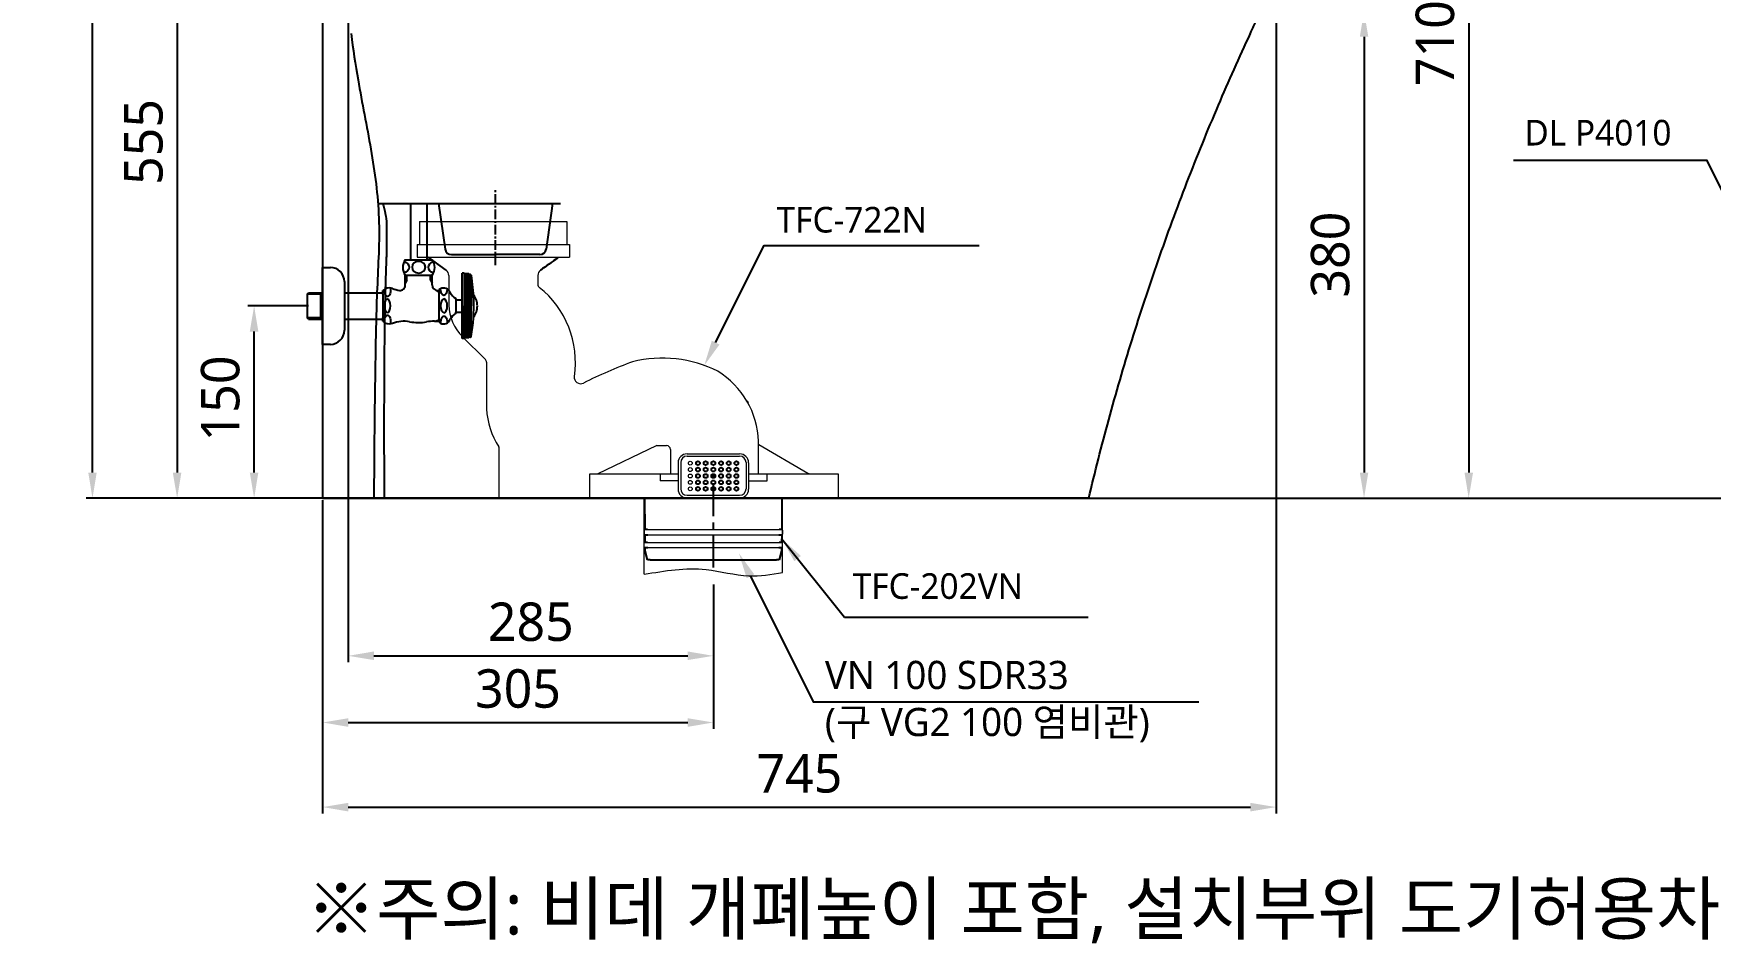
# Model space of a CAD drawing. Extents: x 2897 to 9100, y -47 to 2481.
# Drawn here: x 6239 to 7549, y -47 to 663 of the extents above; entities that cross this region are included whole.
import ezdxf

# ---------------------------------------------------------------- set-up
doc = ezdxf.new("R2010")
doc.units = 0
doc.header["$LTSCALE"] = 20
doc.header["$MEASUREMENT"] = 0
doc.linetypes.add('CENTER', pattern=[2, 1.25, -0.25, 0.25, -0.25])
doc.layers.get('0').update_dxf_attribs({"linetype": 'CONTINUOUS'})
doc.layers.get('DEFPOINTS').update_dxf_attribs({"linetype": 'CONTINUOUS'})
for name, color, linetype in [('1', 7, 'CONTINUOUS'), ('2', 2, 'CONTINUOUS'), ('3', 3, 'CONTINUOUS'), ('4', 4, 'CONTINUOUS'), ('6', 6, 'CONTINUOUS'), ('CEN', 1, 'CENTER')]:
    doc.layers.add(name, color=color, linetype=linetype)
doc.styles.add('GHS', font='romans', dxfattribs={"bigfont": 'ghs'})
doc.styles.add('ROMANS', font='NanumGothic.ttf', dxfattribs={"height": 10.144927})
doc.styles.get("Standard").update_dxf_attribs({"font": 'NanumGothic.ttf'})
doc.dimstyles.get("Standard").update_dxf_attribs({"dimtxt": 2.7, "dimasz": 2.5, "dimexe": 1.5, "dimexo": 1.5, "dimgap": 1.5, "dimtad": 1, "dimdec": 0, "dimlfac": 10, "dimzin": 0, "dimdsep": 46, "dimtxsty": 'Standard', "dimcen": 0, "dimclrt": 2, "dimadec": 0, "dimazin": 0, "dimtfac": 1, "dimtdec": 0, "dimtmove": 0, "dimatfit": 3, "dimfxl": 0, "dimtolj": 1, "dimtzin": 0, "dimarcsym": 0})

# ---------------------------------------------------------------- blocks, each defined once
blk = doc.blocks.new('*D7')
at = {"color": 3, "lineweight": -2}
for p, q in [((6485.2, 679.3), (6485.2, 172.8)), ((6770.2, 233.5), (6770.2, 172.8)), ((6505.2, 177.8), (6750.2, 177.8))]:
    blk.add_line(p, q, dxfattribs=at)
at = {"color": 3}
for points in [[(6505.2, 181.2), (6505.2, 174.5), (6485.2, 177.8)], [(6750.2, 181.2), (6750.2, 174.5), (6770.2, 177.8)]]:
    blk.add_solid(points, dxfattribs=at)
at = {"layer": 'DEFPOINTS', "color": 0}
for p in [(6485.2, 680.8), (6770.2, 235), (6770.2, 177.8)]:
    blk.add_point(p, dxfattribs=at)
at = {"color": 2, "insert": (6627.7, 204.2), "char_height": 30, "attachment_point": 5}
blk.add_mtext('\\A1;285', dxfattribs=at)
blk = doc.blocks.new('*D8')
at = {"color": 3, "lineweight": -2}
for p, q in [((7296.7, 1010.8), (7364.9, 1010.8)), ((7359.9, 990.8), (7359.9, 320.8)), ((7339.5, 300.8), (7364.9, 300.8))]:
    blk.add_line(p, q, dxfattribs=at)
at = {"color": 3}
for points in [[(7356.6, 990.8), (7363.3, 990.8), (7359.9, 1010.8)], [(7356.6, 320.8), (7363.3, 320.8), (7359.9, 300.8)]]:
    blk.add_solid(points, dxfattribs=at)
at = {"layer": 'DEFPOINTS', "color": 0}
for p in [(7295.2, 1010.8), (7338, 300.8), (7359.9, 300.8)]:
    blk.add_point(p, dxfattribs=at)
at = {"color": 2, "insert": (7333.7, 655.8), "char_height": 30, "attachment_point": 5, "rotation": 90}
blk.add_mtext('\\A1;710', dxfattribs=at)
blk = doc.blocks.new('*D10')
at = {"color": 3, "lineweight": -2}
for p, q in [((6465.2, 278.4), (6465.2, 120.8)), ((6770.2, 224.4), (6770.2, 120.8)), ((6485.2, 125.8), (6750.2, 125.8))]:
    blk.add_line(p, q, dxfattribs=at)
at = {"color": 3}
for points in [[(6485.2, 129.1), (6485.2, 122.4), (6465.2, 125.8)], [(6750.2, 129.1), (6750.2, 122.4), (6770.2, 125.8)]]:
    blk.add_solid(points, dxfattribs=at)
at = {"layer": 'DEFPOINTS', "color": 0}
for p in [(6465.2, 279.9), (6770.2, 225.9), (6770.2, 125.8)]:
    blk.add_point(p, dxfattribs=at)
at = {"color": 2, "insert": (6617.7, 152.1), "char_height": 30, "attachment_point": 5}
blk.add_mtext('\\A1;305', dxfattribs=at)
blk = doc.blocks.new('*D11')
at = {"color": 3, "lineweight": -2}
for p, q in [((6454.1, 450.8), (6406.7, 450.8)), ((6411.7, 320.8), (6411.7, 430.8)), ((6463.7, 300.8), (6406.7, 300.8))]:
    blk.add_line(p, q, dxfattribs=at)
at = {"color": 3}
for points in [[(6408.3, 430.8), (6415, 430.8), (6411.7, 450.8)], [(6408.3, 320.8), (6415, 320.8), (6411.7, 300.8)]]:
    blk.add_solid(points, dxfattribs=at)
at = {"layer": 'DEFPOINTS', "color": 0}
for p in [(6411.7, 450.8), (6455.6, 450.8), (6465.2, 300.8)]:
    blk.add_point(p, dxfattribs=at)
at = {"color": 2, "insert": (6385.4, 378.6), "char_height": 30, "attachment_point": 5, "rotation": 90}
blk.add_mtext('\\A1;150', dxfattribs=at)
blk = doc.blocks.new('*D17')
at = {"color": 3, "lineweight": -2}
for p, q in [((7199.2, 680.8), (7283.2, 680.8)), ((7278.2, 660.8), (7278.2, 320.8)), ((7059.5, 300.8), (7283.2, 300.8))]:
    blk.add_line(p, q, dxfattribs=at)
at = {"color": 3}
for points in [[(7274.9, 660.8), (7281.5, 660.8), (7278.2, 680.8)], [(7274.9, 320.8), (7281.5, 320.8), (7278.2, 300.8)]]:
    blk.add_solid(points, dxfattribs=at)
at = {"layer": 'DEFPOINTS', "color": 0}
for p in [(7197.7, 680.8), (7058, 300.8), (7278.2, 300.8)]:
    blk.add_point(p, dxfattribs=at)
at = {"color": 2, "insert": (7251.9, 490.8), "char_height": 30, "attachment_point": 5, "rotation": 90}
blk.add_mtext('\\A1;380', dxfattribs=at)
blk = doc.blocks.new('*D13')
at = {"color": 3, "lineweight": -2}
for p, q in [((6524, 856.6), (6346.6, 856.6)), ((6351.6, 836.6), (6351.6, 320.8)), ((6503.7, 300.8), (6346.6, 300.8))]:
    blk.add_line(p, q, dxfattribs=at)
at = {"color": 3}
for points in [[(6348.2, 836.6), (6354.9, 836.6), (6351.6, 856.6)], [(6348.2, 320.8), (6354.9, 320.8), (6351.6, 300.8)]]:
    blk.add_solid(points, dxfattribs=at)
at = {"layer": 'DEFPOINTS', "color": 0}
for p in [(6525.5, 856.6), (6351.6, 300.8), (6505.2, 300.8)]:
    blk.add_point(p, dxfattribs=at)
at = {"color": 2, "insert": (6325.4, 578.7), "char_height": 30, "attachment_point": 5, "rotation": 90}
blk.add_mtext('\\A1;555', dxfattribs=at)
blk = doc.blocks.new('BGFB')
at = {"color": 2, "linetype": 'Continuous', "lineweight": 0}
for p, q in [((-57.5, 0), (57.5, 0)), ((-57.5, 0), (-57.5, -18)), ((57.5, 0), (57.5, -18)), ((-59.5, -18), (59.5, -18)), ((-59.5, -18), (-59.5, -28)), ((59.5, -18), (59.5, -28)), ((-59.5, -28), (59.5, -28)), ((-36.9, -38), (-50.8, -28)), ((36.9, -38.1), (50.8, -28)), ((-34.8, -42.1), (-34.8, -65.3)), ((34.8, -42.1), (34.8, -49.1)), ((-24.1, -89.9), (-6.2, -107.6)), ((-5.3, -109.8), (-5.3, -146.3)), ((4.7, -215.9), (4.7, -177.4)), ((127.8, -174.9), (81.1, -197.3)), ((127.8, -174.9), (135.3, -174.9)), ((138.3, -177.9), (138.3, -197.3)), ((151.3, -181.3), (192.3, -181.3)), ((151.3, -183.1), (192.3, -183.1)), ((207.1, -196.8), (207.1, -171.6)), ((207.3, -174.1), (245.6, -196.4)), ((144.3, -188.3), (144.3, -208.9)), ((146.3, -188.1), (146.3, -208.6)), ((197.3, -188.1), (197.3, -208.6)), ((199.3, -188.3), (199.3, -208.9)), ((144.3, -197.3), (75.1, -197.3)), ((75.1, -197.3), (75.1, -215.9)), ((130.2, -197.3), (130.2, -202.4)), ((144.3, -202.4), (130.2, -202.4)), ((199.3, -196.8), (269.2, -196.8)), ((199.3, -202.4), (213.7, -202.4)), ((213.7, -202.4), (213.7, -196.8)), ((269.2, -196.8), (269.2, -215.9)), ((4.7, -215.9), (269.2, -215.9)), ((151.3, -213.6), (192.3, -213.6)), ((117.8, -240.9), (117.8, -243.9)), ((118.5, -240.4), (118.3, -240.4)), ((118.5, -244.4), (118.3, -244.4)), ((118.5, -240.4), (225.4, -240.4)), ((118.5, -244.4), (225.4, -244.4)), ((225.9, -240.9), (225.9, -243.9)), ((120.3, -250.4), (223.3, -250.4)), ((120.6, -254.4), (223, -254.4))]:
    blk.add_line(p, q, dxfattribs=at)
at = {"color": 3, "linetype": 'Continuous', "lineweight": 0}
for p, q in [((117.8, -275.3), (117.8, -215.9)), ((225.9, -273.8), (225.9, -215.9))]:
    blk.add_line(p, q, dxfattribs=at)
at = {"color": 2}
for p, q in [((118.5, -240.4), (118.4, -215.9)), ((225.3, -215.9), (225.2, -240.4)), ((118.5, -244.4), (120.6, -244.4)), ((118.6, -250.4), (118.5, -244.4)), ((223, -244.4), (225.2, -244.4)), ((225.2, -240.4), (223.3, -240.4)), ((225.2, -244.4), (225.1, -250.4)), ((120.3, -250.4), (118.3, -250.4)), ((118.3, -254.4), (120.6, -254.4)), ((118.6, -256.9), (118.6, -254.4)), ((120.4, -263.9), (118.6, -256.9)), ((223, -254.4), (225.4, -254.4)), ((225.1, -256.9), (223.2, -263.9)), ((225.4, -250.4), (223.3, -250.4)), ((225.1, -254.4), (225.1, -256.9)), ((122.4, -263.9), (120.4, -263.9)), ((122.4, -263.9), (171.8, -263.9)), ((171.8, -263.9), (221.2, -263.9)), ((223.2, -263.9), (221.2, -263.9))]:
    blk.add_line(p, q, dxfattribs=at)
blk.add_line((120.3, -240.4), (118.5, -240.4))
at = {"color": 2, "linetype": 'Continuous', "lineweight": 0}
for centre in [(153.8, -188.6), (153.8, -193.6), (153.8, -198.6), (153.8, -203.6), (153.8, -208.6)]:
    blk.add_circle(centre, 1.5, dxfattribs=at)
for centre, radius, start, end in [((-39.8, -42.1), 5, 0.0447, 54.1067), ((39.8, -42.1), 5, 125.8861, 179.7556), ((37.8, -49.1), 3, 179.7556, 231.4151), ((-10.7, -109.9), 74.8, 351.5468, 51.4151), ((1.6, -64.1), 36.4, 181.8849, 225.0733), ((-8.3, -109.8), 3, 0.0895, 45.2408), ((239.8, -464.9), 378.8, 110.2437, 116.5549), ((132, -202.9), 96.3, 63.2809, 103.9725), ((140.2, -174), 67, 2.0828, 58.4605), ((68.2, -121.6), 5, 171.5468, 296.5549), ((52.8, -143.8), 58.1, 182.4762, 213.3534), ((1.7, -177.4), 3, 0, 33.3534), ((135.3, -177.9), 3, 0, 90), ((151.3, -188.3), 7, 90, 180), ((151.3, -188.1), 5, 90, 180), ((192.3, -188.3), 7, 360, 90), ((192.3, -188.1), 5, 0, 90), ((151.3, -208.9), 7, 179.7381, 270), ((151.3, -208.6), 5, 180, 270), ((192.3, -208.6), 5, 270, 0), ((192.3, -208.9), 7, 270, 0), ((247.1, -193.8), 3, 239.7939, 270), ((118.3, -240.9), 0.5, 90, 180), ((118.3, -243.9), 0.5, 180, 270), ((225.4, -240.9), 0.5, 0, 90), ((225.4, -243.9), 0.5, 270, 360), ((118.3, -250.9), 0.5, 90, 180), ((118.3, -253.9), 0.5, 180, 270), ((225.4, -250.9), 0.5, 0, 90), ((225.4, -253.9), 0.5, 270, 0)]:
    blk.add_arc(centre, radius, start, end, dxfattribs=at)
at = {"color": 3, "linetype": 'Continuous', "lineweight": 0}
blk.add_spline([(117.8, -275.3), (166.2, -271.5), (199.4, -276.5), (225.9, -273.8)], degree=3, dxfattribs=at)
at = {"layer": '1', "color": 252, "linetype": 'Continuous'}
for q in [(-50.8, -28), (-50.1, -28.5), (-50.1, -28.5), (-50.1, -28.5)]:
    blk.add_line((-36.9, -38), q, dxfattribs=at)
at = {"layer": '1', "color": 2, "linetype": 'Continuous'}
for centre in [(159.8, -188.6), (159.8, -188.6), (159.8, -193.6), (159.8, -193.6), (165.8, -188.6), (165.8, -188.6), (165.8, -193.6), (165.8, -193.6), (171.8, -188.6), (171.8, -193.6), (177.8, -188.6), (177.8, -188.6), (177.8, -193.6), (177.8, -193.6), (183.8, -188.6), (183.8, -188.6), (183.8, -193.6), (183.8, -193.6), (189.8, -188.6), (189.8, -188.6), (189.8, -193.6), (189.8, -193.6), (159.8, -198.6), (159.8, -198.6), (159.8, -203.6), (159.8, -203.6), (159.8, -208.6), (159.8, -208.6), (165.8, -198.6), (165.8, -198.6), (165.8, -203.6), (165.8, -203.6), (165.8, -208.6), (165.8, -208.6), (171.8, -198.6), (171.8, -203.6), (171.8, -208.6), (171.8, -208.6), (177.8, -198.6), (177.8, -198.6), (177.8, -203.6), (177.8, -203.6), (177.8, -208.6), (177.8, -208.6), (183.8, -198.6), (183.8, -198.6), (183.8, -203.6), (183.8, -203.6), (183.8, -208.6), (183.8, -208.6), (189.8, -198.6), (189.8, -198.6), (189.8, -203.6), (189.8, -203.6), (189.8, -208.6), (189.8, -208.6)]:
    blk.add_circle(centre, 1.5, dxfattribs=at)
at = {"layer": '1', "color": 252, "linetype": 'Continuous'}
for centre in [(171.8, -188.6), (171.8, -193.6), (171.8, -198.6), (171.8, -203.6)]:
    blk.add_circle(centre, 1.5, dxfattribs=at)
for points, degree in [([(50.1, -28.5), (36.9, -38)], 1), ([(50.1, -28.5), (45.7, -31.7), (41.3, -34.8), (36.9, -38)], 3), ([(50.1, -28.5), (36.9, -38)], 1), ([(50.1, -28.5), (45.7, -31.7), (41.3, -34.8), (36.9, -38)], 3), ([(197.9, -139.9), (198.2, -140.5), (198.5, -141), (198.8, -141.6)], 3), ([(197.9, -139.9), (198.2, -140.5), (198.5, -141), (198.8, -141.6)], 3)]:
    blk.add_open_spline(points, degree=degree, dxfattribs=at)
at = {"layer": 'CEN'}
blk.add_line((171.8, -269.9), (171.8, -196.9), dxfattribs=at)
blk = doc.blocks.new('*D15')
at = {"color": 3, "lineweight": -2}
for p, q in [((7209.5, 687.3), (7209.5, 54.8)), ((6465.2, 299.3), (6465.2, 54.8)), ((6485.2, 59.8), (7189.5, 59.8))]:
    blk.add_line(p, q, dxfattribs=at)
at = {"color": 3}
for points in [[(6485.2, 63.1), (6485.2, 56.4), (6465.2, 59.8)], [(7189.5, 63.1), (7189.5, 56.4), (7209.5, 59.8)]]:
    blk.add_solid(points, dxfattribs=at)
at = {"layer": 'DEFPOINTS', "color": 0}
for p in [(7209.5, 688.8), (6465.2, 300.8), (7209.5, 59.8)]:
    blk.add_point(p, dxfattribs=at)
at = {"color": 2, "insert": (6837.4, 85.9), "char_height": 30, "attachment_point": 5}
blk.add_mtext('\\A1;745', dxfattribs=at)
blk = doc.blocks.new('*D18')
at = {"color": 3, "lineweight": -2}
for p, q in [((6640.6, 1289.3), (6280.5, 1289.3)), ((6285.5, 320.8), (6285.5, 1269.3)), ((6463.7, 300.8), (6280.5, 300.8))]:
    blk.add_line(p, q, dxfattribs=at)
at = {"color": 3}
for points in [[(6282.2, 1269.3), (6288.8, 1269.3), (6285.5, 1289.3)], [(6282.2, 320.8), (6288.8, 320.8), (6285.5, 300.8)]]:
    blk.add_solid(points, dxfattribs=at)
at = {"layer": 'DEFPOINTS', "color": 0}
for p in [(6285.5, 1289.3), (6642.1, 1289.3), (6465.2, 300.8)]:
    blk.add_point(p, dxfattribs=at)
at = {"color": 2, "insert": (6259.2, 795), "char_height": 30, "attachment_point": 5, "rotation": 90}
blk.add_mtext('\\A1;990', dxfattribs=at)

msp = doc.modelspace()

# ---------------------------------------------------------------- linework, layer by layer
at = {"color": 1, "linetype": 'CENTER', "ltscale": 0.3}
msp.add_line((6600.2, 482.5), (6600.2, 541), dxfattribs=at)
for p, q in [((6508.4, 530.8), (6561.3, 530.8)), ((6485.2, 320.4), (6485.2, 300.8)), ((6504.8, 300.8), (6485.2, 300.8)), ((6521.6, 300.8), (6519.6, 300.8)), ((6542, 300.8), (6521.6, 300.8)), ((6539.8, 300.8), (7070.8, 300.8)), ((6563.8, 300.8), (6542, 300.8)), ((6573.9, 300.8), (6563.8, 300.8)), ((6577, 300.8), (6573.9, 300.8)), ((6596.7, 300.8), (6577, 300.8)), ((6854.2, 300.8), (6596.7, 300.8)), ((6934.1, 300.8), (6854.2, 300.8)), ((7035.2, 300.8), (6934.1, 300.8)), ((7058, 300.8), (7035.2, 300.8))]:
    msp.add_line(p, q)
for centre, start, end in [((6565.8, 495.8), 188.1301, 270), ((6634.7, 495.8), 270, 351.8699)]:
    msp.add_arc(centre, 5, start, end)
at = {"layer": '1', "color": 0, "linetype": 'Continuous'}
for p, q in [((6505.2, 300.8), (6512.8, 300.8)), ((6569.6, 300.8), (6553.4, 300.8)), ((7063.5, 300.8), (7065.2, 300.8))]:
    msp.add_line(p, q, dxfattribs=at)
msp.add_open_spline([(7189.4, 663.1), (7193.5, 672), (7197.7, 680.8)], degree=2, dxfattribs=at)
for points, knots in [([(6487.4, 663.3), (6488.9, 651.2), (6493.4, 621.3), (6503.4, 573), (6510.9, 519.3), (6507.3, 464.8), (6506.3, 409.7), (6505.5, 355.8), (6505.3, 319), (6505.2, 300.8)], [0, 0, 0, 0, 0.1011, 0.250917, 0.400733, 0.55055, 0.700367, 0.850183, 1, 1, 1, 1]), ([(6487.4, 663.3), (6488.9, 651.2), (6493.4, 621.3), (6503.4, 573), (6510.9, 519.3), (6507.3, 464.8), (6506.3, 409.7), (6505.5, 355.8), (6505.3, 319), (6505.2, 300.8)], [0, 0, 0, 0, 0.1011, 0.250917, 0.400733, 0.55055, 0.700367, 0.850183, 1, 1, 1, 1]), ([(7063.3, 300.7), (7068.1, 321.2), (7078.7, 362.6), (7096.7, 424.4), (7117.1, 486.1), (7139.6, 547.2), (7163.7, 606.3), (7180.9, 644.7), (7189.5, 663.2)], [0, 0, 0, 0, 0.164311, 0.332978, 0.502246, 0.67162, 0.840751, 1, 1, 1, 1]), ([(6512.1, 530.8), (6513.8, 525.5), (6514.8, 520.2), (6515.1, 514.8), (6515.1, 514.2), (6515.1, 513.5), (6515.1, 512.3), (6515.1, 511.7), (6515.1, 510.4), (6515.1, 509.8), (6515.1, 508.5), (6515.1, 507.9), (6515.1, 506), (6515.1, 504.8), (6515.1, 502.3), (6515.1, 501), (6515.1, 499.1), (6515.1, 498.5), (6515.1, 497.3), (6515.1, 496.7), (6515, 494.8), (6515, 493.4), (6515, 490.9), (6514.9, 489.7), (6514.9, 487.3), (6514.8, 486), (6514.6, 479.8), (6514.4, 474.6), (6514.2, 468.5), (6514.2, 467.2), (6514.1, 464.9), (6514.1, 463.8), (6514, 460.4), (6513.9, 458.3), (6513.9, 454.8), (6513.8, 453.6), (6513.8, 451.2), (6513.7, 450.1), (6513.7, 446.7), (6513.6, 444.4), (6513.6, 439.8), (6513.5, 437.4), (6513.5, 432.7), (6513.4, 430.5), (6513.4, 425.8), (6513.4, 423.4), (6513.3, 418.7), (6513.3, 416.4), (6513.3, 411.8), (6513.2, 409.5), (6513.2, 404.9), (6513.2, 402.5), (6513.2, 395.4), (6513.1, 390.9), (6513.1, 383.8), (6513.1, 381.4), (6513.1, 376.7), (6513.1, 374.4), (6513, 369.9), (6513, 367.6), (6513, 364.1), (6513, 362.9), (6513, 360.6), (6513, 359.4), (6513, 353.5), (6513, 349), (6513, 343.3), (6513, 342.1), (6513, 339.8), (6513, 338.6), (6513.1, 335), (6513.1, 332.7), (6513.1, 328.2), (6513.1, 325.9), (6513.1, 321.3), (6513.1, 319), (6513.2, 311.9), (6513.2, 307.4), (6513.3, 302.1), (6513.3, 301.4), (6513.3, 300.8)], [-0.068459, -0.068459, -0.068459, -0.068459, 0, 0, 0, 0.008261, 0.008261, 0.016521, 0.016521, 0.024782, 0.024782, 0.033042, 0.033042, 0.049563, 0.049563, 0.066084, 0.066084, 0.074345, 0.074345, 0.082606, 0.082606, 0.099127, 0.099127, 0.115648, 0.115648, 0.132169, 0.132169, 0.198253, 0.198253, 0.214774, 0.214774, 0.231296, 0.231296, 0.264338, 0.264338, 0.280859, 0.280859, 0.29738, 0.29738, 0.330422, 0.330422, 0.363464, 0.363464, 0.396507, 0.396507, 0.429549, 0.429549, 0.462591, 0.462591, 0.495633, 0.495633, 0.528676, 0.528676, 0.59476, 0.59476, 0.627802, 0.627802, 0.660844, 0.660844, 0.693887, 0.693887, 0.710408, 0.710408, 0.726929, 0.726929, 0.793013, 0.793013, 0.809534, 0.809534, 0.826056, 0.826056, 0.859098, 0.859098, 0.89214, 0.89214, 0.925182, 0.925182, 0.991267, 0.991267, 1, 1, 1, 1]), ([(6513.3, 300.8), (6510.1, 300.8), (6508.2, 300.8), (6505.7, 300.8), (6505.2, 300.8), (6505.2, 300.8)], [0, 0, 0, 0, 0.5, 0.5, 1, 1, 1, 1]), ([(6553.4, 300.8), (6544.3, 300.8), (6535.4, 300.8), (6524.7, 300.8), (6521.6, 300.8), (6516.5, 300.8), (6514.6, 300.8), (6513.3, 300.8)], [0, 0, 0, 0, 0.5, 0.5, 0.75, 0.75, 1, 1, 1, 1]), ([(6599.1, 300.8), (6596.5, 300.8), (6592.3, 300.8), (6584.6, 300.8), (6581.8, 300.8), (6575.9, 300.8), (6572.8, 300.8), (6569.6, 300.8)], [0, 0, 0, 0, 0.5, 0.5, 0.75, 0.75, 1, 1, 1, 1]), ([(6621.5, 300.8), (6619.1, 300.8), (6616.8, 300.8), (6612.3, 300.8), (6610.1, 300.8), (6606.2, 300.8), (6604.4, 300.8), (6601.4, 300.8), (6600.1, 300.8), (6599.1, 300.8)], [0, 0, 0, 0, 0.25, 0.25, 0.5, 0.5, 0.75, 0.75, 1, 1, 1, 1]), ([(7063.3, 300.8), (7062.6, 300.8), (7061.7, 300.8), (7059.1, 300.8), (7057.1, 300.8), (7052.4, 300.8), (7049.7, 300.8), (7043.6, 300.8), (7040.1, 300.8), (7032.8, 300.8), (7028.9, 300.8), (7016.6, 300.8), (7007.5, 300.8), (6988.7, 300.8), (6978.9, 300.8), (6958.7, 300.8), (6948.3, 300.8), (6917, 300.8), (6896.1, 300.8), (6854, 300.8), (6832.9, 300.8), (6790.7, 300.8), (6769.6, 300.8), (6727.3, 300.8), (6706.1, 300.8), (6674.4, 300.8), (6663.8, 300.8), (6642.7, 300.8), (6632.1, 300.8), (6621.5, 300.8)], [0, 0, 0, 0, 0.022308, 0.022308, 0.054897, 0.054897, 0.087487, 0.087487, 0.120077, 0.120077, 0.152667, 0.152667, 0.217846, 0.217846, 0.283026, 0.283026, 0.348205, 0.348205, 0.478564, 0.478564, 0.608923, 0.608923, 0.739282, 0.739282, 0.869641, 0.869641, 0.934821, 0.934821, 1, 1, 1, 1])]:
    msp.add_open_spline(points, degree=3, knots=knots, dxfattribs=at)
at = {"layer": '2', "color": 0, "ltscale": 2}
for p, q in [((6555.7, 530.8), (6651, 530.8)), ((6555.7, 530.8), (6560.8, 495.1)), ((6644.7, 530.8), (6639.6, 495.1)), ((6565.8, 490.8), (6600.2, 490.8)), ((6634.7, 490.8), (6600.2, 490.8))]:
    msp.add_line(p, q, dxfattribs=at)
at = {"layer": '3', "extrusion": (0, 0, -1)}
msp.add_lwpolyline([(-7583.7, 488.5), (-7546, 564.2), (-7395, 564.2)], dxfattribs=at)
at = {"layer": '3'}
for points in [[(6772, 422.2), (6809.8, 497.9), (6977.7, 497.9)], [(6799.1, 239.9), (6848.2, 142), (7149.3, 142)]]:
    msp.add_lwpolyline(points, dxfattribs=at)
for points in [[(6775, 420.7), (6763.1, 404.3), (6769, 423.6)], [(6802.1, 241.4), (6790.2, 257.8), (6796.2, 238.4)]]:
    msp.add_solid(points, dxfattribs=at)
at = {"layer": '4'}
for p, q in [((6533.9, 530.8), (6533.9, 486.8)), ((6546.6, 530.8), (6546.6, 486.8)), ((6529.7, 486.8), (6533.9, 486.8)), ((6533.9, 486.8), (6550.7, 486.8)), ((6465.2, 420.8), (6465.2, 480.8)), ((6465.2, 480.8), (6471.2, 480.8)), ((6529.7, 474.8), (6550.7, 474.8)), ((6529.7, 466.9), (6529.7, 474.8)), ((6531, 470.8), (6531, 474.8)), ((6549.5, 470.8), (6549.5, 474.8)), ((6550.7, 467.3), (6550.7, 474.8)), ((6575.7, 476.3), (6574.2, 476.3)), ((6574.2, 475.3), (6574.2, 476.3)), ((6574.2, 450.8), (6574.2, 475.3)), ((6575.7, 476.1), (6575.7, 476.3)), ((6575.7, 476.1), (6575.7, 450.8)), ((6579.2, 475.4), (6575.7, 475.4)), ((6579.2, 474.4), (6575.7, 474.4)), ((6579.2, 473.4), (6575.7, 473.4)), ((6579.2, 472.4), (6575.7, 472.4)), ((6579.2, 471.4), (6575.7, 471.4)), ((6579.2, 475.8), (6576, 475.8)), ((6579.7, 475.3), (6579.2, 475.8)), ((6579.2, 475.8), (6579.2, 450.8)), ((6580.5, 475.3), (6579.7, 475.3)), ((6579.7, 475.3), (6579.7, 450.8)), ((6581.1, 474.8), (6581.1, 450.8)), ((6453.2, 460), (6454.2, 461)), ((6463.7, 460), (6453.2, 460)), ((6453.3, 441.5), (6453.3, 460)), ((6454.2, 461), (6465.2, 461)), ((6463.7, 440.5), (6463.7, 461)), ((6463.7, 460), (6464.7, 461)), ((6465.2, 460.4), (6465.2, 441.1)), ((6482.2, 469.8), (6482.2, 431.8)), ((6482.2, 461), (6512.2, 461)), ((6512.2, 460), (6512.2, 462.8)), ((6512.2, 460), (6512.2, 441.5)), ((6529.7, 470.8), (6531, 470.8)), ((6531, 470.8), (6529.7, 468.6)), ((6549.5, 470.8), (6550.7, 470.8)), ((6549.5, 470.8), (6550.7, 468.6)), ((6555.2, 462), (6553.9, 463)), ((6555.2, 462.8), (6556.1, 462.8)), ((6555.2, 462), (6555.2, 462.8)), ((6555.2, 462), (6556.1, 462)), ((6556.1, 462.8), (6556.1, 463.5)), ((6556.1, 438.8), (6556.1, 462.8)), ((6564.2, 462.1), (6564.8, 461.1)), ((6579.2, 470.4), (6575.7, 470.4)), ((6579.2, 469.4), (6575.7, 469.4)), ((6579.2, 468.4), (6575.7, 468.4)), ((6579.2, 467.4), (6575.7, 467.4)), ((6579.2, 466.4), (6575.7, 466.4)), ((6579.2, 465.4), (6575.7, 465.4)), ((6579.2, 464.4), (6575.7, 464.4)), ((6579.2, 463.4), (6575.7, 463.4)), ((6579.2, 462.4), (6575.7, 462.4)), ((6579.2, 461.4), (6575.7, 461.4)), ((6579.2, 460.4), (6575.7, 460.4)), ((6579.2, 459.4), (6575.7, 459.4)), ((6579.2, 458.4), (6575.7, 458.4)), ((6569.1, 456.5), (6569.1, 455.5)), ((6569.1, 455.5), (6569.1, 446)), ((6569.1, 455.5), (6574.2, 455.5)), ((6569.1, 446), (6574.2, 446)), ((6569.1, 445), (6569.1, 446)), ((6574.2, 425.3), (6574.2, 450.8)), ((6579.2, 457.4), (6575.7, 457.4)), ((6579.2, 456.4), (6575.7, 456.4)), ((6579.2, 455.4), (6575.7, 455.4)), ((6579.2, 454.4), (6575.7, 454.4)), ((6579.2, 453.4), (6575.7, 453.4)), ((6579.2, 452.4), (6575.7, 452.4)), ((6579.2, 451.4), (6575.7, 451.4)), ((6575.7, 425.5), (6575.7, 450.8)), ((6579.2, 450.2), (6575.7, 450.2)), ((6579.2, 449.2), (6575.7, 449.2)), ((6579.2, 448.2), (6575.7, 448.2)), ((6579.2, 447.2), (6575.7, 447.2)), ((6579.2, 446.2), (6575.7, 446.2)), ((6579.2, 445.2), (6575.7, 445.2)), ((6579.2, 425.8), (6579.2, 450.8)), ((6579.7, 426.3), (6579.7, 450.8)), ((6581.1, 426.8), (6581.1, 450.8)), ((6463.7, 441.5), (6453.2, 441.5)), ((6454.2, 440.5), (6453.2, 441.5)), ((6454.2, 440.5), (6465.2, 440.5)), ((6464.7, 440.5), (6463.7, 441.5)), ((6482.2, 440.5), (6512.2, 440.5)), ((6512.2, 438.8), (6512.2, 441.5)), ((6512.2, 440.5), (6512.2, 440.3)), ((6512.2, 438.8), (6512.2, 440.3)), ((6552.5, 438.8), (6556.1, 438.8)), ((6555.2, 439.5), (6553.9, 438.8)), ((6555.2, 439.5), (6556.1, 439.5)), ((6555.2, 438.8), (6555.2, 439.5)), ((6556.1, 438.1), (6556.1, 438.8)), ((6564.2, 439.5), (6564.8, 440.4)), ((6579.2, 444.2), (6575.7, 444.2)), ((6579.2, 443.2), (6575.7, 443.2)), ((6579.2, 442.2), (6575.7, 442.2)), ((6579.2, 441.2), (6575.7, 441.2)), ((6579.2, 440.2), (6575.7, 440.2)), ((6579.2, 439.2), (6575.7, 439.2)), ((6579.2, 438.2), (6575.7, 438.2)), ((6579.2, 437.2), (6575.7, 437.2)), ((6579.2, 436.2), (6575.7, 436.2)), ((6579.2, 435.2), (6575.7, 435.2)), ((6579.2, 434.2), (6575.7, 434.2)), ((6579.2, 433.2), (6575.7, 433.2)), ((6579.2, 432.2), (6575.7, 432.2)), ((6471.2, 420.8), (6465.2, 420.8)), ((6575.7, 425.3), (6574.2, 425.3)), ((6579.2, 431.2), (6575.7, 431.2)), ((6579.2, 431.2), (6575.7, 431.2)), ((6579.2, 430.2), (6575.7, 430.2)), ((6579.2, 429.2), (6575.7, 429.2)), ((6579.2, 428.2), (6575.7, 428.2)), ((6579.2, 427.2), (6575.7, 427.2)), ((6579.2, 426.2), (6575.7, 426.2)), ((6575.7, 425.5), (6575.7, 425.3)), ((6579.2, 425.8), (6576, 425.8)), ((6579.7, 426.3), (6579.2, 425.8)), ((6580.5, 426.3), (6579.7, 426.3))]:
    msp.add_line(p, q, dxfattribs=at)
for centre, radius, start, end in [((6537.7, 480.8), 10, 143.1301, 216.8699), ((6542.7, 480.8), 10, 323.1301, 36.8699), ((6471.2, 469.8), 11, 0, 90), ((6576, 476.1), 0.3, 180, 270), ((6580.5, 474.6), 0.7, 9.4934, 90), ((6438.2, 450.8), 145, 1.9431, 9.4934), ((6517.1, 457.8), 7, 69.0339, 134.5129), ((6528.5, 487.5), 24.8, 249.0339, 262.2883), ((6525.7, 466.9), 4, 262.2883, 0), ((6555.2, 467.3), 4.5, 180, 270), ((6559.6, 459.4), 5.36, 30, 130.4306), ((6576.9, 468.1), 14, 210, 236.1902), ((6572, 450.7), 14, 0.2473, 38.2141), ((6438.2, 450.8), 145, 350.5066, 1.9431), ((6572, 450.8), 14, 321.7859, 359.7527), ((6517.1, 443.8), 7, 225.5, 290.9661), ((6528.5, 414), 24.8, 79.2627, 110.9661), ((6540.2, 475.8), 38, 259.2627, 279.3048), ((6552.5, 400.8), 38, 90, 99.3048), ((6559.6, 442.1), 5.36, 229.5694, 330), ((6576.9, 433.4), 14, 123.8098, 150), ((6471.2, 431.8), 11, 270, 0), ((6576, 425.5), 0.3, 90, 180), ((6580.5, 427), 0.7, 270, 350.5066)]:
    msp.add_arc(centre, radius, start, end, dxfattribs=at)
at = {"layer": '4', "extrusion": (0, 0, -1)}
for centre, major_axis, ratio, start_param, end_param in [((6527.5, 481), (-5.23, 0), 0.866391, 1.824119, 4.49897), ((6553, 481), (-5.23, 0), 0.866391, 4.942097, 7.58465), ((6515.8, 463.3), (0, -5.22), 0.46009, 4.433611, 7.934688), ((6559.9, 464.4), (0, -5.4), 0.478204, 4.79078, 7.834251), ((6515.8, 438.4), (0, -5.22), 0.46009, 1.472186, 5.009627), ((6559.9, 437.5), (0, -5.4), 0.478204, 1.540108, 4.68362)]:
    msp.add_ellipse(centre, major_axis=major_axis, ratio=ratio, start_param=start_param, end_param=end_param, dxfattribs=at)
for centre, major_axis, ratio in [((6540.2, 481), (-5.23, 0), 0.866391), ((6515.8, 450.8), (0, -5.22), 0.46009), ((6559.9, 450.8), (0, -5.4), 0.478204)]:
    msp.add_ellipse(centre, major_axis=major_axis, ratio=ratio, dxfattribs=at)
at = {"layer": '6'}
msp.add_lwpolyline([(7630.3, 2225.8), (6465.2, 2225.8), (6465.2, 300.8), (8392.7, 300.8), (8392.7, 1325.8)], dxfattribs=at)

# ---------------------------------------------------------------- block references
at = {"color": 1}
msp.add_blockref('BGFB', (6598.4, 516.7), dxfattribs=at)

# ---------------------------------------------------------------- texts
at = {"layer": '2', "attachment_point": 4, "style": 'ROMANS'}
for s, insert, char_height in [('DL P4010', (7403.4, 585.8), 20), ('TFC-722N', (6819.6, 517.9), 20), ('TFC-202VN', (6879, 232.1), 20), ('VN 100 SDR33\\P(구 VG2 100 염비관)', (6857.3, 142.1), 22)]:
    msp.add_mtext(s, dxfattribs=dict(at, insert=insert, char_height=char_height))
at = {"layer": '3', "color": 1, "insert": (6452.4, 0.6), "char_height": 40, "attachment_point": 1, "style": 'GHS'}
msp.add_mtext_dynamic_manual_height_columns('{\\fNanumGothic|b0|i0|c129|p50;※주의: 비데 개폐높이 포함, 설치부위 도기허용차는 ±5%이므로 반드시 실측 확인 후 시공하십시오.}', width=2648.262, gutter_width=13.5, heights=[0], dxfattribs=at)

# ---------------------------------------------------------------- dimensions: what is measured, and where the dimension line sits
for base, p1, p2, text, picture, middle in [((6285.5, 1289.3), (6465.2, 300.8), (6642.1, 1289.3), '990', '*D18', (6259.2, 795)), ((6351.6, 300.8), (6525.5, 856.6), (6505.2, 300.8), '555', '*D13', (6325.4, 578.7)), ((7278.2, 300.8), (7197.7, 680.8), (7058, 300.8), '380', '*D17', (7251.9, 490.8))]:
    dim = msp.add_linear_dim(base=base, p1=p1, p2=p2, angle=90, text=text, dimstyle='Standard', override={"dimtxt": 30, "dimasz": 20, "dimexe": 5, "dimgap": 10, "dimlfac": 1, "dimzin": 12, "dimclrd": 3, "dimclre": 3, "dimazin": 2, "dimarcsym": 1})
    dim.commit()
    dim.dimension.update_dxf_attribs({"geometry": picture, "text_midpoint": middle})
for base, p1, p2, picture, middle in [((7359.9, 300.8), (7295.2, 1010.8), (7338, 300.8), '*D8', (7359.9, 655.8)), ((6411.7, 450.8), (6465.2, 300.8), (6455.6, 450.8), '*D11', (6411.7, 378.6))]:
    dim = msp.add_linear_dim(base=base, p1=p1, p2=p2, angle=90, dimstyle='Standard', override={"dimtxt": 30, "dimasz": 20, "dimexe": 5, "dimgap": 10, "dimlfac": 1, "dimzin": 12, "dimclrd": 3, "dimclre": 3, "dimazin": 2, "dimarcsym": 1})
    dim.commit()
    dim.dimension.update_dxf_attribs({"geometry": picture, "text_midpoint": middle, "dimtype": 160})
dim = msp.add_linear_dim(base=(7209.5, 59.8), p1=(6465.2, 300.8), p2=(7209.5, 688.8), text='745', dimstyle='Standard', override={"dimtxt": 30, "dimasz": 20, "dimexe": 5, "dimgap": 10, "dimlfac": 1, "dimzin": 12, "dimclrd": 3, "dimclre": 3, "dimazin": 2, "dimarcsym": 1})
dim.commit()
dim.dimension.update_dxf_attribs({"geometry": '*D15', "text_midpoint": (6837.4, 85.9)})
for base, p1, p2, picture, middle in [((6770.2, 177.8), (6485.2, 680.8), (6770.2, 235), '*D7', (6627.7, 204.2)), ((6770.2, 125.8), (6465.2, 279.9), (6770.2, 225.9), '*D10', (6617.7, 152.1))]:
    dim = msp.add_linear_dim(base=base, p1=p1, p2=p2, dimstyle='Standard', override={"dimtxt": 30, "dimasz": 20, "dimexe": 5, "dimgap": 10, "dimlfac": 1, "dimzin": 12, "dimclrd": 3, "dimclre": 3, "dimazin": 2, "dimarcsym": 1})
    dim.commit()
    dim.dimension.update_dxf_attribs({"geometry": picture, "text_midpoint": middle})

# ---------------------------------------------------------------- leaders
msp.add_leader([(6823.5, 269.3), (6872.5, 207.9), (7062.7, 207.9)], dimstyle='Standard', override={"dimtxt": 20, "dimasz": 20, "dimexe": 5, "dimgap": 10, "dimtad": 0, "dimlfac": 1, "dimzin": 12, "dimclrd": 3, "dimclre": 3, "dimazin": 2, "dimarcsym": 1})

doc.saveas('drawing.dxf')
